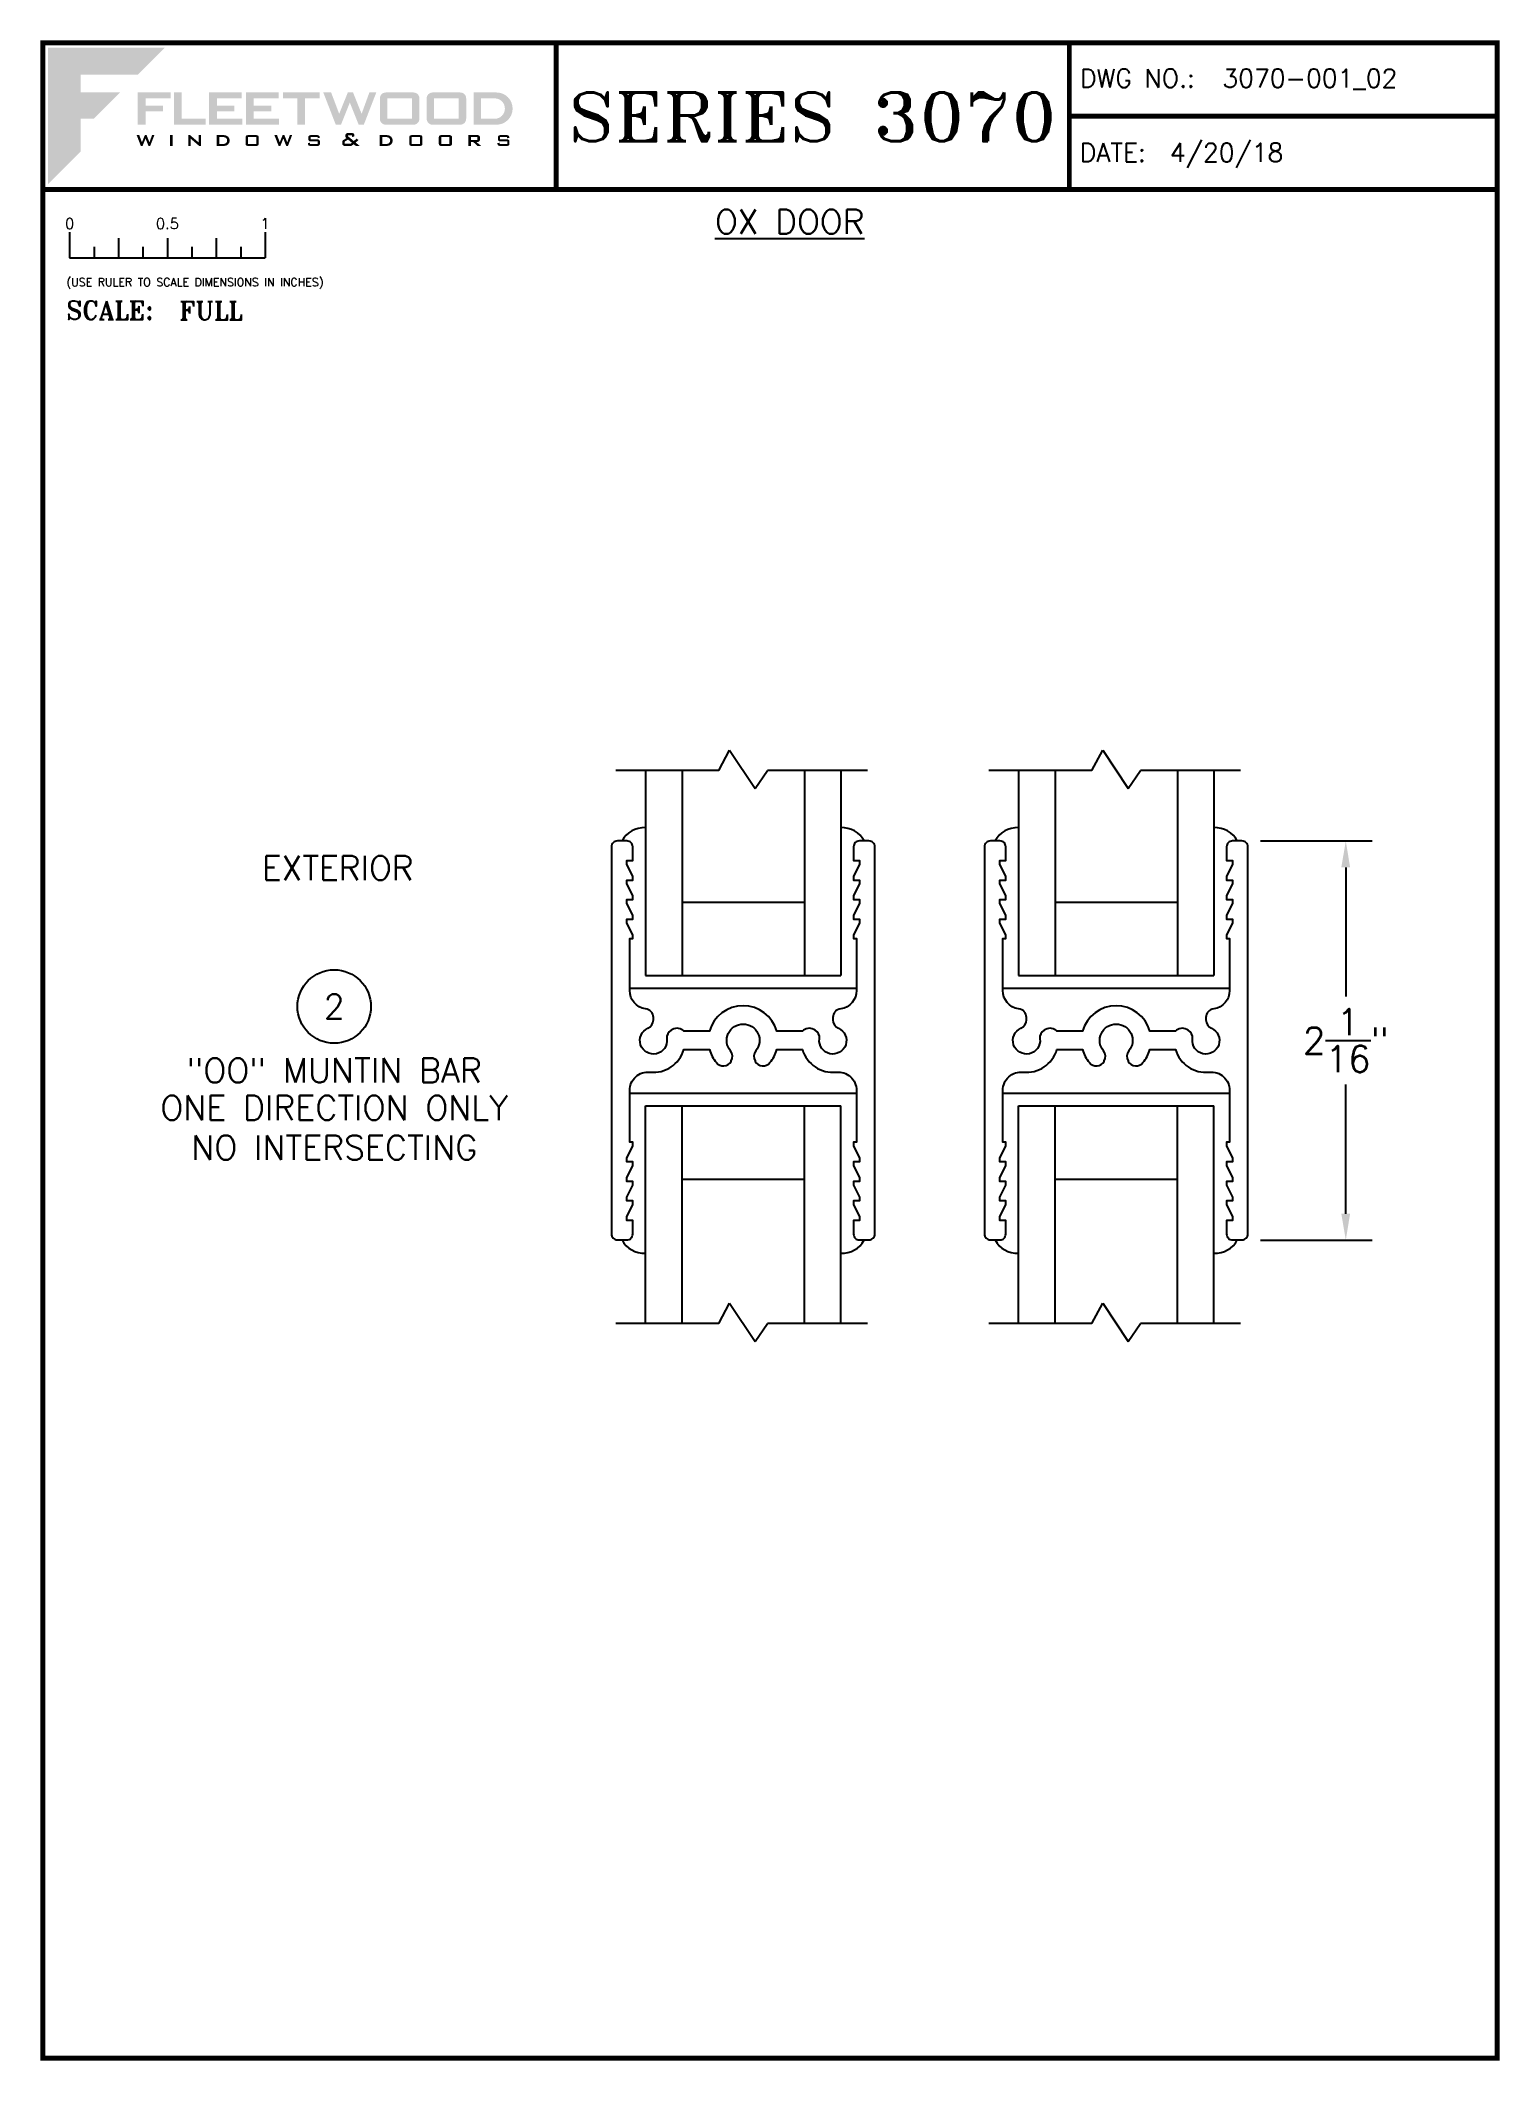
# Paper-space layout 'DETAIL 2' of a CAD drawing. Extents: x 0.3 to 7.8, y 0.1 to 10.4.
# The model-space entities are those that its viewports show. They can reach past a viewport. Long polylines and large blocks are cut down to what shows.
import ezdxf
from ezdxf.enums import TextEntityAlignment as Align

# ---------------------------------------------------------------- set-up
doc = ezdxf.new("R2010")
doc.units = 0
doc.header["$LTSCALE"] = 0.25
doc.header["$MEASUREMENT"] = 0
doc.layers.get('0').update_dxf_attribs({"linetype": 'CONTINUOUS'})
doc.layers.get('DEFPOINTS').update_dxf_attribs({"color": 1, "linetype": 'CONTINUOUS'})
for name, color, linetype in [('DIM', 7, 'CONTINUOUS'), ('GLASS-VINYL', 7, 'CONTINUOUS'), ('GLAZING', 7, 'CONTINUOUS'), ('TEXT', 7, 'CONTINUOUS'), ('VENT', 5, 'CONTINUOUS')]:
    doc.layers.add(name, color=color, linetype=linetype)
doc.layers.add('VP', color=40, linetype='CONTINUOUS', plot=False)
doc.layers.get('VP').off()
doc.styles.add('ROMANS', font='romans')
doc.styles.add('ROMANT', font='romant')
doc.styles.add('SIMPLEX-094', font='simplex.shx', dxfattribs={"height": 0.094})
doc.styles.get("Standard").update_dxf_attribs({"font": 'simplex.shx'})
doc.dimstyles.new('FULL SCALE', dxfattribs={"dimscale": 0.75, "dimtxt": 0.18, "dimasz": 0.18, "dimexe": 0.18, "dimexo": 0.125, "dimgap": 0.09, "dimtad": 0, "dimtih": 1, "dimtoh": 1, "dimdec": 4, "dimzin": 0, "dimdsep": 46, "dimlunit": 5, "dimtxsty": 'Standard', "dimcen": 0.09, "dimadec": 0, "dimazin": 0, "dimtfac": 1, "dimtdec": 4, "dimtofl": 0, "dimtmove": 0, "dimatfit": 3, "dimfxl": 0, "dimtolj": 1, "dimtzin": 0, "dimarcsym": 0})

# ---------------------------------------------------------------- blocks, each defined once
blk = doc.blocks.new('*D53')
at = {"color": 0, "lineweight": -2}
for p, q in [((6.54, 6.353), (7.112, 6.353)), ((6.977, 6.218), (6.977, 5.557)), ((6.977, 4.446), (6.977, 5.107)), ((6.54, 4.311), (7.112, 4.311))]:
    blk.add_line(p, q, dxfattribs=at)
at = {"color": 0}
for points in [[(6.954, 6.218), (6.999, 6.218), (6.977, 6.353)], [(6.954, 4.446), (6.999, 4.446), (6.977, 4.311)]]:
    blk.add_solid(points, dxfattribs=at)
at = {"layer": 'DEFPOINTS', "color": 0}
for p in [(6.446, 6.353), (6.446, 4.311), (6.977, 4.311)]:
    blk.add_point(p, dxfattribs=at)
at = {"color": 0, "insert": (6.977, 5.332), "char_height": 0.135, "attachment_point": 5}
blk.add_mtext('\\A1;2{\\H1x;\\S1/16;}"', dxfattribs=at)
blk = doc.blocks.new('Fleetwood_Logo_6-10-15')
h = blk.add_hatch(color=154)
h.dxf.hatch_style = 1
h.paths.add_polyline_path([(0.2526, -0.0017), (0.0019, -0.0017), (0.0019, -0.2942), (0.0725, -0.2236), (0.0725, -0.1535), (0.1007, -0.1535), (0.1567, -0.0976), (0.0725, -0.0976), (0.0725, -0.0596), (0.1946, -0.0596)])
h = blk.add_hatch(color=251)
h.dxf.hatch_style = 1
h.paths.add_polyline_path([(0.2487, -0.1256), (0.2112, -0.1256), (0.2112, -0.1102), (0.2647, -0.1102), (0.2647, -0.0976), (0.1946, -0.0976), (0.1946, -0.1667), (0.2112, -0.1667), (0.2112, -0.1377), (0.2487, -0.1377)])
h = blk.add_hatch(color=251)
h.dxf.hatch_style = 1
h.paths.add_polyline_path([(0.2886, -0.0976), (0.272, -0.0976), (0.272, -0.1667), (0.3401, -0.1667), (0.3401, -0.1535), (0.2886, -0.1535)])
h = blk.add_hatch(color=251)
h.dxf.hatch_style = 1
h.paths.add_polyline_path([(0.4175, -0.0976), (0.3474, -0.0976), (0.3474, -0.1667), (0.4185, -0.1667), (0.4185, -0.1534), (0.364, -0.1534), (0.364, -0.1377), (0.4015, -0.1377), (0.4015, -0.1256), (0.364, -0.1256), (0.364, -0.1102), (0.4175, -0.1102)])
h = blk.add_hatch(color=251)
h.dxf.hatch_style = 1
h.paths.add_polyline_path([(0.4965, -0.0976), (0.4264, -0.0976), (0.4264, -0.1667), (0.4975, -0.1667), (0.4975, -0.1534), (0.443, -0.1534), (0.443, -0.1377), (0.4804, -0.1377), (0.4804, -0.1256), (0.443, -0.1256), (0.443, -0.1102), (0.4965, -0.1102)])
h = blk.add_hatch(color=251)
h.dxf.hatch_style = 1
h.paths.add_polyline_path([(0.5842, -0.0976), (0.5054, -0.0976), (0.5054, -0.1102), (0.5365, -0.1102), (0.5365, -0.1667), (0.5531, -0.1667), (0.5531, -0.1102), (0.5842, -0.1102)])
h = blk.add_hatch(color=251)
h.dxf.hatch_style = 1
h.paths.add_polyline_path([(0.6089, -0.0976), (0.5921, -0.0976), (0.6188, -0.1667), (0.63, -0.1667), (0.6489, -0.1192), (0.6679, -0.1667), (0.6789, -0.1667), (0.7056, -0.0976), (0.6908, -0.0976), (0.6742, -0.1433), (0.6558, -0.0976), (0.6446, -0.0976), (0.6261, -0.1433)])
h = blk.add_hatch(color=251)
h.dxf.hatch_style = 1
h.paths.add_polyline_path([(0.7853, -0.0976), (0.726, -0.0976, 0.414214), (0.7133, -0.1102), (0.7133, -0.154, 0.414214), (0.726, -0.1667), (0.7853, -0.1667, 0.414214), (0.798, -0.154), (0.798, -0.1102, 0.414214)])
h.paths.add_polyline_path([(0.7819, -0.1102), (0.7819, -0.154), (0.7294, -0.154), (0.7294, -0.1102)], flags=16)
h = blk.add_hatch(color=251)
h.dxf.hatch_style = 1
h.paths.add_polyline_path([(0.8856, -0.0976), (0.8262, -0.0976, 0.414214), (0.8136, -0.1102), (0.8136, -0.154, 0.414214), (0.8262, -0.1667), (0.8856, -0.1667, 0.414214), (0.8982, -0.154), (0.8982, -0.1102, 0.414214)])
h.paths.add_polyline_path([(0.8822, -0.1102), (0.8822, -0.154), (0.8296, -0.154), (0.8296, -0.1102)], flags=16)
h = blk.add_hatch(color=251)
h.dxf.hatch_style = 1
h.paths.add_polyline_path([(0.9632, -0.0976), (0.914, -0.0976), (0.914, -0.1667), (0.9632, -0.1667, 1)])
h.paths.add_polyline_path([(0.9301, -0.1102), (0.9593, -0.1102, -1), (0.9593, -0.154), (0.9301, -0.154)], flags=16)
h = blk.add_hatch(color=7)
h.dxf.hatch_style = 1
h.paths.add_polyline_path([(0.2301, -0.1891), (0.2251, -0.1891), (0.2196, -0.2043), (0.2134, -0.1891), (0.2097, -0.1891), (0.2035, -0.2043), (0.1978, -0.1891), (0.1922, -0.1891), (0.2011, -0.2121), (0.2048, -0.2121), (0.2112, -0.1963), (0.2175, -0.2121), (0.2212, -0.2121)])
h = blk.add_hatch(color=7)
h.dxf.hatch_style = 1
h.paths.add_polyline_path([(0.2691, -0.1891), (0.2637, -0.1891), (0.2637, -0.2118), (0.2637, -0.2121), (0.2691, -0.2121)])
h = blk.add_hatch(color=7)
h.dxf.hatch_style = 1
h.paths.add_polyline_path([(0.3077, -0.1964), (0.3259, -0.2121), (0.3298, -0.2121), (0.3298, -0.1891), (0.325, -0.1891), (0.325, -0.2047), (0.3067, -0.1891), (0.3029, -0.1891), (0.3029, -0.2121), (0.3077, -0.2121)])
h = blk.add_hatch(color=7)
h.dxf.hatch_style = 1
h.paths.add_polyline_path([(0.3801, -0.1891), (0.3637, -0.1891), (0.3637, -0.2121), (0.3801, -0.2121, 1)])
h.paths.add_polyline_path([(0.3691, -0.2079), (0.3691, -0.1933), (0.3788, -0.1933, -1), (0.3788, -0.2079)], flags=16)
h = blk.add_hatch(color=7)
h.dxf.hatch_style = 1
h.paths.add_polyline_path([(0.4537, -0.2079), (0.4537, -0.1933, 0.414214), (0.4495, -0.1891), (0.4297, -0.1891, 0.414214), (0.4255, -0.1933), (0.4255, -0.2079, 0.414214), (0.4297, -0.2121), (0.4495, -0.2121, 0.414214)])
h.paths.add_polyline_path([(0.4308, -0.2079), (0.4308, -0.1933), (0.4484, -0.1933), (0.4484, -0.2079)], flags=16)
h = blk.add_hatch(color=7)
h.dxf.hatch_style = 1
h.paths.add_polyline_path([(0.5253, -0.1891), (0.5203, -0.1891), (0.5148, -0.2043), (0.5087, -0.1891), (0.5049, -0.1891), (0.4988, -0.2043), (0.493, -0.1891), (0.4874, -0.1891), (0.4963, -0.2121), (0.5001, -0.2121), (0.5064, -0.1963), (0.5127, -0.2121), (0.5164, -0.2121)])
h = blk.add_hatch(color=7)
h.dxf.hatch_style = 1
h.paths.add_polyline_path([(0.5801, -0.1891), (0.5643, -0.1891, 0.414214), (0.56, -0.1933), (0.56, -0.1981, 0.414214), (0.5643, -0.2024), (0.58, -0.2024), (0.58, -0.2078), (0.5637, -0.2078), (0.5637, -0.2052), (0.5591, -0.2062), (0.5591, -0.2078, 0.414214), (0.5634, -0.2121), (0.5805, -0.2121, 0.414214), (0.5848, -0.2078), (0.5848, -0.2024, 0.414214), (0.5805, -0.1982), (0.5648, -0.1982), (0.5648, -0.193), (0.5798, -0.193), (0.5798, -0.1958), (0.5843, -0.1948), (0.5843, -0.1933, 0.414214)])
h = blk.add_hatch(color=7)
h.dxf.hatch_style = 1
h.paths.add_polyline_path([(0.645, -0.1913, -0.222262), (0.6447, -0.1906), (0.6447, -0.1892), (0.6535, -0.1892), (0.6535, -0.193), (0.6587, -0.1918), (0.6587, -0.189, 0.414214), (0.6544, -0.1847), (0.6437, -0.1847, 0.414214), (0.6394, -0.189), (0.6394, -0.1922, 0.222262), (0.6407, -0.1948), (0.6415, -0.1955), (0.6345, -0.1998, 0.260684), (0.6329, -0.2027), (0.6329, -0.2078, 0.414214), (0.6372, -0.2121), (0.6514, -0.2121, 0.17577), (0.6536, -0.2113), (0.657, -0.2085), (0.6614, -0.2121), (0.6699, -0.2121), (0.6613, -0.2049), (0.6676, -0.1997), (0.6637, -0.1964), (0.6574, -0.2017)])
h.paths.add_polyline_path([(0.6532, -0.2052), (0.6509, -0.2072, -0.17577), (0.6502, -0.2074), (0.6382, -0.2074), (0.6382, -0.2033, -0.260684), (0.6387, -0.2025), (0.6451, -0.1985)], flags=16)
h = blk.add_hatch(color=7)
h.dxf.hatch_style = 1
h.paths.add_polyline_path([(0.7294, -0.1891), (0.713, -0.1891), (0.713, -0.2121), (0.7294, -0.2121, 1)])
h.paths.add_polyline_path([(0.7184, -0.2079), (0.7184, -0.1933), (0.7281, -0.1933, -1), (0.7281, -0.2079)], flags=16)
h = blk.add_hatch(color=7)
h.dxf.hatch_style = 1
h.paths.add_polyline_path([(0.8045, -0.2079), (0.8045, -0.1933, 0.414214), (0.8003, -0.1891), (0.7805, -0.1891, 0.414214), (0.7763, -0.1933), (0.7763, -0.2079, 0.414214), (0.7805, -0.2121), (0.8003, -0.2121, 0.414214)])
h.paths.add_polyline_path([(0.7816, -0.2079), (0.7816, -0.1933), (0.7992, -0.1933), (0.7992, -0.2079)], flags=16)
h = blk.add_hatch(color=7)
h.dxf.hatch_style = 1
h.paths.add_polyline_path([(0.8678, -0.2079), (0.8678, -0.1933, 0.414214), (0.8636, -0.1891), (0.8438, -0.1891, 0.414214), (0.8396, -0.1933), (0.8396, -0.2079, 0.414214), (0.8438, -0.2121), (0.8636, -0.2121, 0.414214)])
h.paths.add_polyline_path([(0.8449, -0.2079), (0.8449, -0.1933), (0.8624, -0.1933), (0.8624, -0.2079)], flags=16)
h = blk.add_hatch(color=7)
h.dxf.hatch_style = 1
h.paths.add_polyline_path([(0.9277, -0.1993), (0.9277, -0.1933, 0.414214), (0.9235, -0.1891), (0.9028, -0.1891), (0.9028, -0.2121), (0.9082, -0.2121), (0.9082, -0.2035), (0.9131, -0.2035), (0.9224, -0.2121), (0.9303, -0.2121), (0.9197, -0.2035), (0.9235, -0.2035, 0.414214)])
h.paths.add_polyline_path([(0.9082, -0.1993), (0.9082, -0.1933), (0.9214, -0.1933, -0.414214), (0.9224, -0.1943), (0.9224, -0.1983, -0.414214), (0.9214, -0.1993)], flags=16)
h = blk.add_hatch(color=7)
h.dxf.hatch_style = 1
h.paths.add_polyline_path([(0.9867, -0.1982), (0.971, -0.1982), (0.971, -0.193), (0.9859, -0.193), (0.9859, -0.1958), (0.9905, -0.1948), (0.9905, -0.1933, 0.414214), (0.9863, -0.1891), (0.9705, -0.1891, 0.414214), (0.9662, -0.1933), (0.9662, -0.1981, 0.414214), (0.9705, -0.2024), (0.9862, -0.2024), (0.9862, -0.2078), (0.9699, -0.2078), (0.9699, -0.2052), (0.9653, -0.2062), (0.9653, -0.2078, 0.414214), (0.9696, -0.2121), (0.9867, -0.2121, 0.414214), (0.991, -0.2078), (0.991, -0.2024, 0.414214)])
blk = doc.blocks.new('A-SIZE_P')
at = {"const_width": 0.025}
blk.add_lwpolyline([(0.313, 0.125), (7.751, 0.125), (7.751, 10.437), (0.313, 10.437)], close=True, dxfattribs=at)
for points in [[(2.938, 10.437), (2.938, 9.687)], [(5.563, 10.437), (5.563, 9.687)], [(5.563, 10.062), (7.751, 10.062)], [(0.313, 9.687), (7.751, 9.687)]]:
    blk.add_lwpolyline(points, dxfattribs=at)
at = {"xscale": 2.387023416083395, "yscale": 2.387023416083395, "zscale": 2.387023416083395}
blk.add_blockref('Fleetwood_Logo_6-10-15', (0.334, 10.416), dxfattribs=at)
for s, style, p in [('DWG NO.:', 'SIMPLEX-094', (5.617, 10.209)), ('DATE:', 'SIMPLEX-094', (5.616, 9.829)), ('SCALE:', 'ROMANT', (0.433, 9.022))]:
    blk.add_text(s, height=0.094, dxfattribs=dict(style=style)).set_placement(p)
for tag, p, style in [('DWG_NO', (6.346, 10.209), 'SIMPLEX-094'), ('DATE', (6.077, 9.829), 'SIMPLEX-094'), ('SCALE', (1.011, 9.02), 'ROMANT')]:
    blk.add_attdef(tag, p, '', height=0.094, dxfattribs=dict(style=style))
for tag, height, style, width, p, p2 in [('DWG_NO_F', 0.094, 'SIMPLEX-094', 1.745692, (6.347, 10.209), (7.683, 10.209)), ('PRODUCT', 0.25, 'ROMANT', 1.390728, (3.001, 9.934), (5.5, 9.934))]:
    blk.add_attdef(tag, text='', height=height, dxfattribs=dict(style=style, width=width)).set_placement(p, p2, align=Align.FIT)
blk = doc.blocks.new('Full')
for p, q in [((0.137, -0.219), (0.137, -0.35)), ((0.262, -0.294), (0.262, -0.35)), ((0.387, -0.249), (0.387, -0.35)), ((0.512, -0.294), (0.512, -0.35)), ((0.637, -0.249), (0.637, -0.35)), ((0.762, -0.294), (0.762, -0.35)), ((0.887, -0.249), (0.887, -0.35)), ((1.012, -0.294), (1.012, -0.35)), ((1.137, -0.219), (1.137, -0.35)), ((0.137, -0.35), (1.137, -0.35))]:
    blk.add_line(p, q)
for s, p in [('0', (0.137, -0.219)), ('0.5', (0.637, -0.219)), ('1', (1.137, -0.219))]:
    blk.add_text(s, height=0.055).set_placement(p, align=Align.BOTTOM_CENTER)
at = {"style": 'ROMANS'}
blk.add_text('(USE RULER TO SCALE DIMENSIONS IN INCHES)', height=0.04115, dxfattribs=at).set_placement((0.12, -0.495))
blk = doc.blocks.new('sectball')
blk.add_circle((0, 0), 0.125)
blk.add_attdef('NO', text='', height=0.062).set_placement((0, 0), align=Align.MIDDLE_CENTER)
for tag, p in [('LINE1', (0, -0.2588)), ('LINE2', (0, -0.3864)), ('LINE3', (0, -0.5214))]:
    blk.add_attdef(tag, text='', height=0.078).set_placement(p, align=Align.CENTER)
blk = doc.blocks.new('OO MUNTIN BAR')
at = {"color": 5}
blk.add_lwpolyline([(0.541, 0.565), (0.601, 0.595), (0.621, 0.595), (0.621, 0.565), (0.641, 0.565), (0.701, 0.595), (0.721, 0.595), (0.721, 0.565), (0.741, 0.565), (0.801, 0.595), (0.821, 0.595), (0.821, 0.565), (0.841, 0.565), (0.901, 0.595), (0.921, 0.595), (0.921, 0.565), (0.991, 0.565, 0.414214), (1.021, 0.595), (1.021, 0.643, 0.414214), (0.99, 0.674), (-0.99, 0.674, 0.414214), (-1.021, 0.643), (-1.021, 0.595, 0.414214), (-0.991, 0.565), (-0.921, 0.565), (-0.921, 0.595), (-0.901, 0.595), (-0.841, 0.565), (-0.821, 0.565), (-0.821, 0.595), (-0.801, 0.595), (-0.741, 0.565), (-0.721, 0.565), (-0.721, 0.595), (-0.701, 0.595), (-0.641, 0.565), (-0.621, 0.565), (-0.621, 0.595), (-0.601, 0.595), (-0.541, 0.565), (-0.521, 0.565), (-0.521, 0.58), (-0.256, 0.58, -0.445388), (-0.162, 0.476, 0.360376), (-0.047, 0.303), (-0.047, 0.172, 0.106406), (-0.113, 0.137, 0.522758), (-0.107, 0.062), (-0.105, 0.061, 0.311835), (-0.053, 0.065, -0.632646), (0.084, 0, -0.632646), (-0.053, -0.065, 0.311835), (-0.105, -0.061), (-0.107, -0.062, 0.522758), (-0.113, -0.137, 0.106406), (-0.047, -0.172), (-0.047, -0.303, 0.360376), (-0.162, -0.476, -0.445388), (-0.256, -0.58), (-0.521, -0.58), (-0.521, -0.565), (-0.541, -0.565), (-0.601, -0.595), (-0.621, -0.595), (-0.621, -0.565), (-0.641, -0.565), (-0.701, -0.595), (-0.721, -0.595), (-0.721, -0.565), (-0.741, -0.565), (-0.801, -0.595), (-0.821, -0.595), (-0.821, -0.565), (-0.841, -0.565), (-0.901, -0.595), (-0.921, -0.595), (-0.921, -0.565), (-0.991, -0.565, 0.414214), (-1.021, -0.595), (-1.021, -0.643, 0.414214), (-0.99, -0.674), (0.99, -0.674, 0.414214), (1.021, -0.643), (1.021, -0.595, 0.414214), (0.991, -0.565), (0.921, -0.565), (0.921, -0.595), (0.901, -0.595), (0.841, -0.565), (0.821, -0.565), (0.821, -0.595), (0.801, -0.595), (0.741, -0.565), (0.721, -0.565), (0.721, -0.595), (0.701, -0.595), (0.641, -0.565), (0.621, -0.565), (0.621, -0.595), (0.601, -0.595), (0.541, -0.565), (0.521, -0.565), (0.521, -0.58), (0.256, -0.58, -0.37488), (0.162, -0.499, 0.37488), (0.117, -0.459), (0.105, -0.459, 0.298217), (0.063, -0.487, -1.980601), (0.008, -0.39, 0.298217), (0.053, -0.368), (0.056, -0.361, 0.354774), (0.047, -0.303), (0.047, -0.172, 0.337945), (0.178, 0, 0.337945), (0.047, 0.172), (0.047, 0.303, 0.354774), (0.056, 0.361), (0.053, 0.368, 0.298217), (0.008, 0.39, -1.980601), (0.063, 0.487, 0.298217), (0.105, 0.459), (0.117, 0.459, 0.37488), (0.162, 0.499, -0.37488), (0.256, 0.58), (0.521, 0.58), (0.521, 0.565)], format="xyb", close=True, dxfattribs=at)

msp = doc.modelspace()

# ---------------------------------------------------------------- linework, layer by layer
at = {"layer": 'GLASS-VINYL'}
for p, q in [((-1.703, 18.479), (-1.647, 18.583)), ((-1.647, 18.583), (-1.516, 18.387)), ((0.205, 18.479), (0.261, 18.583)), ((0.261, 18.583), (0.392, 18.387)), ((-1.703, 18.479), (-2.229, 18.479)), ((-1.516, 18.387), (-1.453, 18.479)), ((-0.942, 18.479), (-1.453, 18.479)), ((0.205, 18.479), (-0.321, 18.479)), ((0.392, 18.387), (0.455, 18.479)), ((0.966, 18.479), (0.455, 18.479)), ((-1.703, 15.649), (-1.647, 15.753)), ((-1.647, 15.753), (-1.516, 15.557)), ((0.205, 15.649), (0.261, 15.753)), ((0.261, 15.753), (0.392, 15.557)), ((-1.703, 15.649), (-2.229, 15.649)), ((-1.516, 15.557), (-1.453, 15.649)), ((-0.942, 15.649), (-1.453, 15.649)), ((0.205, 15.649), (-0.321, 15.649)), ((0.392, 15.557), (0.455, 15.649)), ((0.966, 15.649), (0.455, 15.649)), ((-1.703, 15.352), (-1.647, 15.456)), ((-1.647, 15.456), (-1.516, 15.26)), ((0.205, 15.352), (0.261, 15.456)), ((0.261, 15.456), (0.392, 15.26))]:
    msp.add_line(p, q, dxfattribs=at)
at = {"layer": 'GLAZING', "color": 7}
for p, q in [((-2.078, 18.479), (-2.078, 17.431)), ((-1.89, 18.479), (-1.89, 17.431)), ((-1.265, 18.479), (-1.265, 17.431)), ((-1.078, 18.479), (-1.078, 17.431)), ((-0.17, 18.479), (-0.17, 17.431)), ((0.018, 18.479), (0.018, 17.431)), ((0.643, 18.479), (0.643, 17.431)), ((0.83, 18.479), (0.83, 17.431)), ((-1.89, 17.806), (-1.265, 17.806)), ((0.018, 17.806), (0.643, 17.806)), ((-2.158, 17.366), (-0.998, 17.366)), ((-2.078, 17.431), (-1.078, 17.431)), ((-0.25, 17.366), (0.91, 17.366)), ((-0.17, 17.431), (0.83, 17.431)), ((-2.158, 16.829), (-0.998, 16.829)), ((-2.078, 16.764), (-1.078, 16.764)), ((-2.078, 15.649), (-2.078, 16.764)), ((-1.89, 15.649), (-1.89, 16.764)), ((-1.265, 15.649), (-1.265, 16.764)), ((-1.078, 15.649), (-1.078, 16.764)), ((-0.25, 16.829), (0.91, 16.829)), ((-0.17, 15.649), (-0.17, 16.764)), ((-0.17, 16.764), (0.83, 16.764)), ((0.018, 15.649), (0.018, 16.764)), ((0.643, 15.649), (0.643, 16.764)), ((0.83, 15.649), (0.83, 16.764)), ((-1.89, 16.389), (-1.265, 16.389)), ((0.018, 16.389), (0.643, 16.389))]:
    msp.add_line(p, q, dxfattribs=at)
for centre, start, end in [((-2.084, 18.059), 87.3558, 152.1192), ((-1.072, 18.059), 27.8808, 92.6442), ((-0.176, 18.059), 87.3558, 152.1192), ((0.836, 18.059), 27.8808, 92.6442), ((-2.084, 16.137), 207.8808, 272.6442), ((-1.072, 16.137), 267.3558, 332.1192), ((-0.176, 16.137), 207.8808, 272.6442), ((0.836, 16.137), 267.3558, 332.1192)]:
    msp.add_arc(centre, 0.128, start, end, dxfattribs=at)

# ---------------------------------------------------------------- block references
at = {"layer": 'VENT', "rotation": 90}
for p in [(-1.578, 17.098), (0.33, 17.098)]:
    msp.add_blockref('OO MUNTIN BAR', p, dxfattribs=at)

psp = doc.layouts.new('DETAIL 2')

# ---------------------------------------------------------------- block references
at = {"layer": 'DIM'}
ref = psp.add_blockref('A-SIZE_P', (0, 0), dxfattribs=at)
ref.add_attrib('DATE', '4/20/18', (6.07741, 9.82884), dxfattribs={"layer": '0', "height": 0.094, "style": 'SIMPLEX-094'})
ref.add_attrib('SCALE', 'FULL', (1.01101, 9.02035), dxfattribs={"layer": '0', "height": 0.094, "style": 'ROMANT'})
ref.add_attrib('PRODUCT', 'SERIES 3070', dxfattribs={"layer": '0', "height": 0.25, "style": 'ROMANT', "width": 0.981308}).set_placement((3.0005, 9.93352), (5.5005, 9.93352), align=Align.FIT)
ref.add_attrib('DWG_NO', '3070-001_02', (6.34634, 10.20879), dxfattribs={"layer": '0', "height": 0.094, "style": 'SIMPLEX-094'})
psp.add_blockref('Full', (0.313, 9.687), dxfattribs=at)
at = {"layer": 'TEXT'}
ref = psp.add_blockref('sectball', (1.8032, 5.50599), dxfattribs=dict(at, xscale=1.503999999999998, yscale=1.503999999999998, zscale=1.503999999999998))
ref.add_attrib('NO', '2', dxfattribs={"layer": '0', "height": 0.125}).set_placement((1.8032, 5.50599), align=Align.MIDDLE_CENTER)
ref.add_attrib('LINE1', '"OO" MUNTIN BAR', dxfattribs={"layer": '0', "height": 0.125}).set_placement((1.8032, 5.11671), align=Align.CENTER)
ref.add_attrib('LINE2', 'ONE DIRECTION ONLY', dxfattribs={"layer": '0', "height": 0.125}).set_placement((1.8032, 4.9249), align=Align.CENTER)
ref.add_attrib('LINE3', 'NO INTERSECTING', dxfattribs={"layer": '0', "height": 0.125}).set_placement((1.8032, 4.72179), align=Align.CENTER)

# ---------------------------------------------------------------- texts
psp.add_text('EXTERIOR', height=0.124, dxfattribs=at).set_placement((1.82126, 6.1529), align=Align.CENTER)
at = {"layer": 'TEXT', "insert": (4.13299, 9.52204), "char_height": 0.124, "width": 1.2194, "attachment_point": 5}
psp.add_mtext('{\\LOX DOOR}', dxfattribs=at)

# ---------------------------------------------------------------- dimensions: what is measured, and where the dimension line sits
dim = psp.add_linear_dim(base=(6.97681, 4.31101), p1=(6.44581, 6.35301), p2=(6.44581, 4.31101), angle=90, dimstyle='FULL SCALE', override={"dimpost": '"'})
dim.commit()
dim.dimension.update_dxf_attribs({"geometry": '*D53', "text_midpoint": (6.97681, 5.33201), "dimtype": 160})

# ---------------------------------------------------------------- viewports
at = {"layer": 'VP'}
psp.add_viewport(center=(4.79266, 5.28461), size=(4.40493, 3.1758192), view_center_point=(-0.67995, 17.05025), view_height=3.1758193, dxfattribs=at)

doc.saveas('drawing.dxf')
